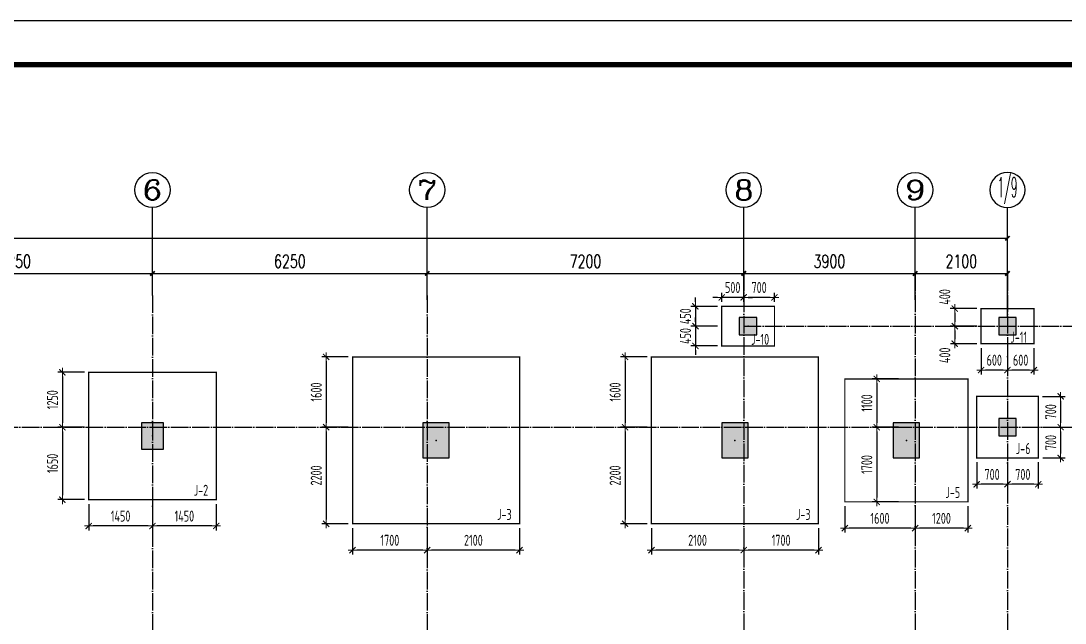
# Model space of a CAD drawing. Extents: x -441005 to 725361, y -182459 to 319313.
# Drawn here: x -154094 to -130338, y -105661 to -91950 of the extents above; entities that cross this region are included whole.
import ezdxf
from ezdxf.enums import TextEntityAlignment as Align

# ---------------------------------------------------------------- set-up
doc = ezdxf.new("R2010")
doc.units = 0
doc.header["$LTSCALE"] = 100
doc.linetypes.add('DOTE', pattern=[2.42, 2, -0.2, 0.02, -0.2])
doc.layers.get('0').update_dxf_attribs({"linetype": 'CONTINUOUS'})
doc.layers.get('Defpoints').update_dxf_attribs({"linetype": 'CONTINUOUS'})
for name, color, linetype in [('AXIS', 3, 'CONTINUOUS'), ('AXIS_TEXT', 7, 'CONTINUOUS'), ('BASE', 7, 'CONTINUOUS'), ('BASE_NUM', 7, 'CONTINUOUS'), ('COLU', 7, 'CONTINUOUS'), ('DOTE', 8, 'DOTE'), ('图框', 7, 'CONTINUOUS')]:
    doc.layers.add(name, color=color, linetype=linetype)
doc.layers.add('BASE-平法定位', color=3, linetype='ByLayer', lineweight=18)
doc.styles.add('_TCH_AXIS', font='COMPLEX', dxfattribs={"bigfont": 'GBCBIG'})
doc.styles.add('_TCH_DIM_T3', font='simplex_.ttf', dxfattribs={"width": 0.705882, "bigfont": 'GBCBIG'})
doc.styles.add('COMPLEX', font='COMPLEX')
doc.styles.add('TCCAD_Dimension', font='Tssdeng.shx', dxfattribs={"width": 0.7, "bigfont": 'hztxt.shx'})
doc.styles.add('TSSD_Label', font='Tssdeng.shx', dxfattribs={"width": 0.7, "bigfont": '1.shx'})
doc.dimstyles.new('_TCH_ARCH&&100', dxfattribs={"dimtxt": 297.5, "dimasz": 100, "dimexe": 250, "dimexo": 300, "dimgap": 126.25, "dimtad": 1, "dimdec": 0, "dimzin": 0, "dimdsep": 46, "dimtxsty": '_TCH_DIM_T3', "dimblk": 'ARCHTICK', "dimcen": 0.09, "dimclrt": 7, "dimazin": 2, "dimtfac": 1, "dimtdec": 0, "dimtix": 1, "dimtmove": 2, "dimatfit": 3, "dimfxl": 0, "dimtolj": 1, "dimtzin": 0, "dimarcsym": 0})
doc.dimstyles.new('TCCAD_100_100', dxfattribs={"dimtxt": 250, "dimasz": 100, "dimexe": 100, "dimexo": 100, "dimgap": 100, "dimtad": 1, "dimdec": 0, "dimzin": 0, "dimdsep": 46, "dimtxsty": 'TCCAD_Dimension', "dimblk": '_TCDBK100_100', "dimcen": 0, "dimclrt": 7, "dimadec": 0, "dimazin": 0, "dimtfac": 1, "dimtdec": 0, "dimtix": 1, "dimtmove": 2, "dimatfit": 3, "dimfxl": 0, "dimtolj": 1, "dimtzin": 0, "dimarcsym": 0})

# ---------------------------------------------------------------- blocks, each defined once
blk = doc.blocks.new('_AXISO')
blk.add_circle((0, 0), 0.5)
at = {"layer": 'AXIS_TEXT', "style": 'COMPLEX', "width": 1.041667}
blk.add_attdef('A', text='', height=0.56, dxfattribs=at).set_placement((-0.25, -0.28), (0.25, -0.28), align=Align.FIT)
blk = doc.blocks.new('_ArchTick')
at = {"color": 0, "linetype": 'ByBlock', "const_width": 0.4}
blk.add_lwpolyline([(-0.5, -0.5), (0.5, 0.5)], dxfattribs=at)
blk = doc.blocks.new('*D1082')
at = {"layer": 'AXIS', "color": 0, "lineweight": -2}
for p, q in [((-157350, -97900), (-157350, -97450)), ((-151100, -97900), (-151100, -97450)), ((-157350, -97700), (-151100, -97700))]:
    blk.add_line(p, q, dxfattribs=at)
at = {"layer": 'Defpoints', "color": 0}
for p in [(-151100, -97700), (-157350, -98200), (-151100, -98200)]:
    blk.add_point(p, dxfattribs=at)
at = {"layer": 'AXIS', "color": 0, "lineweight": -2, "xscale": 100, "yscale": 100, "zscale": 100, "rotation": 180}
blk.add_blockref('_ArchTick', (-157350, -97700), dxfattribs=at)
at = {"layer": 'AXIS', "color": 0, "lineweight": -2, "xscale": 100, "yscale": 100, "zscale": 100}
blk.add_blockref('_ArchTick', (-151100, -97700), dxfattribs=at)
at = {"layer": 'AXIS', "color": 7, "insert": (-154225, -97424), "char_height": 297.5, "attachment_point": 5, "style": '_TCH_DIM_T3'}
blk.add_mtext('\\A1;6250', dxfattribs=at)
blk = doc.blocks.new('*D1083')
at = {"layer": 'AXIS', "color": 0, "lineweight": -2}
for p, q in [((-151100, -97900), (-151100, -97450)), ((-144850, -97900), (-144850, -97450)), ((-151100, -97700), (-144850, -97700))]:
    blk.add_line(p, q, dxfattribs=at)
at = {"layer": 'Defpoints', "color": 0}
for p in [(-144850, -97700), (-151100, -98200), (-144850, -98200)]:
    blk.add_point(p, dxfattribs=at)
at = {"layer": 'AXIS', "color": 0, "lineweight": -2, "xscale": 100, "yscale": 100, "zscale": 100, "rotation": 180}
blk.add_blockref('_ArchTick', (-151100, -97700), dxfattribs=at)
at = {"layer": 'AXIS', "color": 0, "lineweight": -2, "xscale": 100, "yscale": 100, "zscale": 100}
blk.add_blockref('_ArchTick', (-144850, -97700), dxfattribs=at)
at = {"layer": 'AXIS', "color": 7, "insert": (-147975, -97424), "char_height": 297.5, "attachment_point": 5, "style": '_TCH_DIM_T3'}
blk.add_mtext('\\A1;6250', dxfattribs=at)
blk = doc.blocks.new('*D1091')
at = {"layer": 'AXIS', "color": 0, "lineweight": -2}
for p, q in [((-185500, -97900), (-185500, -96650)), ((-131650, -97900), (-131650, -96650)), ((-185500, -96900), (-131650, -96900))]:
    blk.add_line(p, q, dxfattribs=at)
at = {"layer": 'Defpoints', "color": 0}
for p in [(-131650, -96900), (-185500, -98200), (-131650, -98200)]:
    blk.add_point(p, dxfattribs=at)
at = {"layer": 'AXIS', "color": 0, "lineweight": -2, "xscale": 100, "yscale": 100, "zscale": 100, "rotation": 180}
blk.add_blockref('_ArchTick', (-185500, -96900), dxfattribs=at)
at = {"layer": 'AXIS', "color": 0, "lineweight": -2, "xscale": 100, "yscale": 100, "zscale": 100}
blk.add_blockref('_ArchTick', (-131650, -96900), dxfattribs=at)
at = {"layer": 'AXIS', "color": 7, "insert": (-158575, -96624), "char_height": 297.5, "attachment_point": 5, "style": '_TCH_DIM_T3'}
blk.add_mtext('\\A1;53850', dxfattribs=at)
blk = doc.blocks.new('*D1092')
at = {"layer": 'AXIS', "color": 0, "lineweight": -2}
for p, q in [((-144850, -98300), (-144850, -97450)), ((-137650, -98300), (-137650, -97450)), ((-144850, -97700), (-137650, -97700))]:
    blk.add_line(p, q, dxfattribs=at)
at = {"layer": 'Defpoints', "color": 0}
for p in [(-137650, -97700), (-144850, -98600), (-137650, -98600)]:
    blk.add_point(p, dxfattribs=at)
at = {"layer": 'AXIS', "color": 0, "lineweight": -2, "xscale": 100, "yscale": 100, "zscale": 100, "rotation": 180}
blk.add_blockref('_ArchTick', (-144850, -97700), dxfattribs=at)
at = {"layer": 'AXIS', "color": 0, "lineweight": -2, "xscale": 100, "yscale": 100, "zscale": 100}
blk.add_blockref('_ArchTick', (-137650, -97700), dxfattribs=at)
at = {"layer": 'AXIS', "color": 7, "insert": (-141250, -97424), "char_height": 297.5, "attachment_point": 5, "style": '_TCH_DIM_T3'}
blk.add_mtext('\\A1;7200', dxfattribs=at)
blk = doc.blocks.new('*D1093')
at = {"layer": 'AXIS', "color": 0, "lineweight": -2}
for p, q in [((-137650, -98300), (-137650, -97450)), ((-133750, -98300), (-133750, -97450)), ((-137650, -97700), (-133750, -97700))]:
    blk.add_line(p, q, dxfattribs=at)
at = {"layer": 'Defpoints', "color": 0}
for p in [(-133750, -97700), (-137650, -98600), (-133750, -98600)]:
    blk.add_point(p, dxfattribs=at)
at = {"layer": 'AXIS', "color": 0, "lineweight": -2, "xscale": 100, "yscale": 100, "zscale": 100, "rotation": 180}
blk.add_blockref('_ArchTick', (-137650, -97700), dxfattribs=at)
at = {"layer": 'AXIS', "color": 0, "lineweight": -2, "xscale": 100, "yscale": 100, "zscale": 100}
blk.add_blockref('_ArchTick', (-133750, -97700), dxfattribs=at)
at = {"layer": 'AXIS', "color": 7, "insert": (-135700, -97424), "char_height": 297.5, "attachment_point": 5, "style": '_TCH_DIM_T3'}
blk.add_mtext('\\A1;3900', dxfattribs=at)
blk = doc.blocks.new('*D1102')
at = {"layer": 'AXIS', "color": 0, "lineweight": -2}
for p, q in [((-133750, -97900), (-133750, -97450)), ((-131650, -97900), (-131650, -97450)), ((-133750, -97700), (-131650, -97700))]:
    blk.add_line(p, q, dxfattribs=at)
at = {"layer": 'Defpoints', "color": 0}
for p in [(-131650, -97700), (-133750, -98200), (-131650, -98200)]:
    blk.add_point(p, dxfattribs=at)
at = {"layer": 'AXIS', "color": 0, "lineweight": -2, "xscale": 100, "yscale": 100, "zscale": 100, "rotation": 180}
blk.add_blockref('_ArchTick', (-133750, -97700), dxfattribs=at)
at = {"layer": 'AXIS', "color": 0, "lineweight": -2, "xscale": 100, "yscale": 100, "zscale": 100}
blk.add_blockref('_ArchTick', (-131650, -97700), dxfattribs=at)
at = {"layer": 'AXIS', "color": 7, "insert": (-132700, -97424), "char_height": 297.5, "attachment_point": 5, "style": '_TCH_DIM_T3'}
blk.add_mtext('\\A1;2100', dxfattribs=at)
blk = doc.blocks.new('A2+1_2')
at = {"layer": '图框'}
blk.add_lwpolyline([(0, 0), (89100, 0), (89100, 42000), (0, 42000)], close=True, dxfattribs=at)
at = {"layer": '图框', "const_width": 120}
blk.add_lwpolyline([(2500, 1000), (88100, 1000), (88100, 41000), (2500, 41000)], close=True, dxfattribs=at)
blk = doc.blocks.new('_TCDBK100_100')
blk.add_line((-1, 0), (1, 0))
at = {"const_width": 0.25}
blk.add_lwpolyline([(-0.7, -0.7), (0.7, 0.7)], dxfattribs=at)
blk = doc.blocks.new('*D2147')
at = {"layer": 'BASE-平法定位', "color": 0, "linetype": 'Continuous', "lineweight": -2}
for p, q in [((-132350, -98500), (-132950, -98500)), ((-132850, -98600), (-132850, -98800)), ((-132350, -98900), (-132950, -98900))]:
    blk.add_line(p, q, dxfattribs=at)
at = {"layer": 'Defpoints', "color": 0, "linetype": 'Continuous'}
for p in [(-132250, -98500), (-132850, -98900), (-132250, -98900)]:
    blk.add_point(p, dxfattribs=at)
at = {"layer": 'BASE-平法定位', "color": 0, "linetype": 'Continuous', "lineweight": -2, "xscale": 100, "yscale": 100, "zscale": 100}
for p, rotation in [((-132850, -98500), 90), ((-132850, -98900), 270)]:
    blk.add_blockref('_TCDBK100_100', p, dxfattribs=dict(at, rotation=rotation))
at = {"layer": 'BASE-平法定位', "color": 7, "linetype": 'Continuous', "insert": (-133075, -98235), "char_height": 250, "attachment_point": 5, "rotation": 90, "style": 'TCCAD_Dimension'}
blk.add_mtext('\\A1;400', dxfattribs=at)
blk = doc.blocks.new('*D2148')
at = {"layer": 'BASE-平法定位', "color": 0, "linetype": 'Continuous', "lineweight": -2}
for p, q in [((-132349.5, -98900), (-132949.5, -98900)), ((-132849.5, -99000), (-132849.5, -99200)), ((-132349.5, -99300), (-132949.5, -99300))]:
    blk.add_line(p, q, dxfattribs=at)
at = {"layer": 'Defpoints', "color": 0, "linetype": 'Continuous'}
for p in [(-132249.5, -98900), (-132849.5, -99300), (-132249.5, -99300)]:
    blk.add_point(p, dxfattribs=at)
at = {"layer": 'BASE-平法定位', "color": 0, "linetype": 'Continuous', "lineweight": -2, "xscale": 100, "yscale": 100, "zscale": 100}
for p, rotation in [((-132849.5, -98900), 90), ((-132849.5, -99300), 270)]:
    blk.add_blockref('_TCDBK100_100', p, dxfattribs=dict(at, rotation=rotation))
at = {"layer": 'BASE-平法定位', "color": 7, "linetype": 'Continuous', "insert": (-133074.5, -99565), "char_height": 250, "attachment_point": 5, "rotation": 90, "style": 'TCCAD_Dimension'}
blk.add_mtext('\\A1;400', dxfattribs=at)
blk = doc.blocks.new('*D2149')
at = {"layer": 'BASE-平法定位', "color": 0, "linetype": 'Continuous', "lineweight": -2}
for p, q in [((-131650, -99400), (-131650, -100000)), ((-131050, -99400), (-131050, -100000)), ((-131150, -99900), (-131550, -99900))]:
    blk.add_line(p, q, dxfattribs=at)
at = {"layer": 'Defpoints', "color": 0, "linetype": 'Continuous'}
for p in [(-131650, -99300), (-131050, -99300), (-131650, -99900)]:
    blk.add_point(p, dxfattribs=at)
at = {"layer": 'BASE-平法定位', "color": 0, "linetype": 'Continuous', "lineweight": -2, "xscale": 100, "yscale": 100, "zscale": 100}
for p, rotation in [((-131650, -99900), 180.0000000235009), ((-131050, -99900), 2.350088124103422e-08)]:
    blk.add_blockref('_TCDBK100_100', p, dxfattribs=dict(at, rotation=rotation))
at = {"layer": 'BASE-平法定位', "color": 7, "linetype": 'Continuous', "insert": (-131350, -99675), "char_height": 250, "attachment_point": 5, "rotation": 0, "style": 'TCCAD_Dimension'}
blk.add_mtext('\\A1;600', dxfattribs=at)
blk = doc.blocks.new('*D2150')
at = {"layer": 'BASE-平法定位', "color": 0, "linetype": 'Continuous', "lineweight": -2}
for p, q in [((-132249, -99400), (-132249, -100000)), ((-131650, -99400), (-131650, -100000)), ((-131750, -99900), (-132149, -99900))]:
    blk.add_line(p, q, dxfattribs=at)
at = {"layer": 'Defpoints', "color": 0, "linetype": 'Continuous'}
for p in [(-132249, -99300), (-131650, -99300), (-132249, -99900)]:
    blk.add_point(p, dxfattribs=at)
at = {"layer": 'BASE-平法定位', "color": 0, "linetype": 'Continuous', "lineweight": -2, "xscale": 100, "yscale": 100, "zscale": 100}
for p, rotation in [((-132249, -99900), 180.0000000235012), ((-131650, -99900), 2.350112104920754e-08)]:
    blk.add_blockref('_TCDBK100_100', p, dxfattribs=dict(at, rotation=rotation))
at = {"layer": 'BASE-平法定位', "color": 7, "linetype": 'Continuous', "insert": (-131950, -99675), "char_height": 250, "attachment_point": 5, "rotation": 0, "style": 'TCCAD_Dimension'}
blk.add_mtext('\\A1;600', dxfattribs=at)
blk = doc.blocks.new('*D2151')
at = {"layer": 'BASE-平法定位', "color": 0, "linetype": 'Continuous', "lineweight": -2}
for p, q in [((-130850, -100500), (-130340, -100500)), ((-130440, -100600), (-130440, -101100)), ((-130850, -101200), (-130340, -101200))]:
    blk.add_line(p, q, dxfattribs=at)
at = {"layer": 'Defpoints', "color": 0, "linetype": 'Continuous'}
for p in [(-130950, -100500), (-130950, -101200), (-130440, -101200)]:
    blk.add_point(p, dxfattribs=at)
at = {"layer": 'BASE-平法定位', "color": 0, "linetype": 'Continuous', "lineweight": -2, "xscale": 100, "yscale": 100, "zscale": 100}
for p, rotation in [((-130440, -100500), 90), ((-130440, -101200), 270)]:
    blk.add_blockref('_TCDBK100_100', p, dxfattribs=dict(at, rotation=rotation))
at = {"layer": 'BASE-平法定位', "color": 7, "linetype": 'Continuous', "insert": (-130665, -100850), "char_height": 250, "attachment_point": 5, "rotation": 90, "style": 'TCCAD_Dimension'}
blk.add_mtext('\\A1;700', dxfattribs=at)
blk = doc.blocks.new('*D2152')
at = {"layer": 'BASE-平法定位', "color": 0, "linetype": 'Continuous', "lineweight": -2}
for p, q in [((-130849, -101200), (-130340, -101200)), ((-130440, -101300), (-130440, -101800)), ((-130849, -101900), (-130340, -101900))]:
    blk.add_line(p, q, dxfattribs=at)
at = {"layer": 'Defpoints', "color": 0, "linetype": 'Continuous'}
for p in [(-130949, -101200), (-130949, -101900), (-130440, -101900)]:
    blk.add_point(p, dxfattribs=at)
at = {"layer": 'BASE-平法定位', "color": 0, "linetype": 'Continuous', "lineweight": -2, "xscale": 100, "yscale": 100, "zscale": 100}
for p, rotation in [((-130440, -101200), 90), ((-130440, -101900), 270)]:
    blk.add_blockref('_TCDBK100_100', p, dxfattribs=dict(at, rotation=rotation))
at = {"layer": 'BASE-平法定位', "color": 7, "linetype": 'Continuous', "insert": (-130665, -101550), "char_height": 250, "attachment_point": 5, "rotation": 90, "style": 'TCCAD_Dimension'}
blk.add_mtext('\\A1;700', dxfattribs=at)
blk = doc.blocks.new('*D2153')
at = {"layer": 'BASE-平法定位', "color": 0, "linetype": 'Continuous', "lineweight": -2}
for p, q in [((-131650, -102000), (-131650, -102600)), ((-130950, -102000), (-130950, -102600)), ((-131050, -102500), (-131550, -102500))]:
    blk.add_line(p, q, dxfattribs=at)
at = {"layer": 'Defpoints', "color": 0, "linetype": 'Continuous'}
for p in [(-131650, -101900), (-130950, -101900), (-131650, -102500)]:
    blk.add_point(p, dxfattribs=at)
at = {"layer": 'BASE-平法定位', "color": 0, "linetype": 'Continuous', "lineweight": -2, "xscale": 100, "yscale": 100, "zscale": 100}
for p, rotation in [((-131650, -102500), 180.0000000235013), ((-130950, -102500), 2.350128092132309e-08)]:
    blk.add_blockref('_TCDBK100_100', p, dxfattribs=dict(at, rotation=rotation))
at = {"layer": 'BASE-平法定位', "color": 7, "linetype": 'Continuous', "insert": (-131300, -102275), "char_height": 250, "attachment_point": 5, "rotation": 0, "style": 'TCCAD_Dimension'}
blk.add_mtext('\\A1;700', dxfattribs=at)
blk = doc.blocks.new('*D2154')
at = {"layer": 'BASE-平法定位', "color": 0, "linetype": 'Continuous', "lineweight": -2}
for p, q in [((-132349, -102000), (-132349, -102600)), ((-131650, -102000), (-131650, -102600)), ((-131750, -102500), (-132249, -102500))]:
    blk.add_line(p, q, dxfattribs=at)
at = {"layer": 'Defpoints', "color": 0, "linetype": 'Continuous'}
for p in [(-132349, -101900), (-131650, -101900), (-132349, -102500)]:
    blk.add_point(p, dxfattribs=at)
at = {"layer": 'BASE-平法定位', "color": 0, "linetype": 'Continuous', "lineweight": -2, "xscale": 100, "yscale": 100, "zscale": 100}
for p, rotation in [((-132349, -102500), 180.0000000235015), ((-131650, -102500), 2.350152072949641e-08)]:
    blk.add_blockref('_TCDBK100_100', p, dxfattribs=dict(at, rotation=rotation))
at = {"layer": 'BASE-平法定位', "color": 7, "linetype": 'Continuous', "insert": (-132000, -102275), "char_height": 250, "attachment_point": 5, "rotation": 0, "style": 'TCCAD_Dimension'}
blk.add_mtext('\\A1;700', dxfattribs=at)
blk = doc.blocks.new('*D2163')
at = {"layer": 'BASE-平法定位', "color": 0, "linetype": 'Continuous', "lineweight": -2}
for p, q in [((-134125, -100100), (-134725, -100100)), ((-134625, -100200), (-134625, -101100)), ((-134125, -101200), (-134725, -101200))]:
    blk.add_line(p, q, dxfattribs=at)
at = {"layer": 'Defpoints', "color": 0, "linetype": 'Continuous'}
for p in [(-134025, -100100), (-134625, -101200), (-134025, -101200)]:
    blk.add_point(p, dxfattribs=at)
at = {"layer": 'BASE-平法定位', "color": 0, "linetype": 'Continuous', "lineweight": -2, "xscale": 100, "yscale": 100, "zscale": 100}
for p, rotation in [((-134625, -100100), 90), ((-134625, -101200), 270)]:
    blk.add_blockref('_TCDBK100_100', p, dxfattribs=dict(at, rotation=rotation))
at = {"layer": 'BASE-平法定位', "color": 7, "linetype": 'Continuous', "insert": (-134850, -100650), "char_height": 250, "attachment_point": 5, "rotation": 90, "style": 'TCCAD_Dimension'}
blk.add_mtext('\\A1;1100', dxfattribs=at)
blk = doc.blocks.new('*D2164')
at = {"layer": 'BASE-平法定位', "color": 0, "linetype": 'Continuous', "lineweight": -2}
for p, q in [((-134125, -101200), (-134725, -101200)), ((-134625, -101300), (-134625, -102800)), ((-134125, -102900), (-134725, -102900))]:
    blk.add_line(p, q, dxfattribs=at)
at = {"layer": 'Defpoints', "color": 0, "linetype": 'Continuous'}
for p in [(-134025, -101200), (-134625, -102900), (-134025, -102900)]:
    blk.add_point(p, dxfattribs=at)
at = {"layer": 'BASE-平法定位', "color": 0, "linetype": 'Continuous', "lineweight": -2, "xscale": 100, "yscale": 100, "zscale": 100}
for p, rotation in [((-134625, -101200), 90), ((-134625, -102900), 270)]:
    blk.add_blockref('_TCDBK100_100', p, dxfattribs=dict(at, rotation=rotation))
at = {"layer": 'BASE-平法定位', "color": 7, "linetype": 'Continuous', "insert": (-134850, -102050), "char_height": 250, "attachment_point": 5, "rotation": 90, "style": 'TCCAD_Dimension'}
blk.add_mtext('\\A1;1700', dxfattribs=at)
blk = doc.blocks.new('*D2165')
at = {"layer": 'BASE-平法定位', "color": 0, "linetype": 'Continuous', "lineweight": -2}
for p, q in [((-133750, -103000), (-133750, -103600)), ((-132550, -103000), (-132550, -103600)), ((-132650, -103500), (-133650, -103500))]:
    blk.add_line(p, q, dxfattribs=at)
at = {"layer": 'Defpoints', "color": 0, "linetype": 'Continuous'}
for p in [(-133750, -102900), (-132550, -102900), (-133750, -103500)]:
    blk.add_point(p, dxfattribs=at)
at = {"layer": 'BASE-平法定位', "color": 0, "linetype": 'Continuous', "lineweight": -2, "xscale": 100, "yscale": 100, "zscale": 100}
for p, rotation in [((-133750, -103500), 180.0000000235023), ((-132550, -103500), 2.350232009007413e-08)]:
    blk.add_blockref('_TCDBK100_100', p, dxfattribs=dict(at, rotation=rotation))
at = {"layer": 'BASE-平法定位', "color": 7, "linetype": 'Continuous', "insert": (-133150, -103275), "char_height": 250, "attachment_point": 5, "rotation": 0, "style": 'TCCAD_Dimension'}
blk.add_mtext('\\A1;1200', dxfattribs=at)
blk = doc.blocks.new('*D2166')
at = {"layer": 'BASE-平法定位', "color": 0, "linetype": 'Continuous', "lineweight": -2}
for p, q in [((-135349, -103000), (-135349, -103600)), ((-133750, -103000), (-133750, -103600)), ((-133850, -103500), (-135249, -103500))]:
    blk.add_line(p, q, dxfattribs=at)
at = {"layer": 'Defpoints', "color": 0, "linetype": 'Continuous'}
for p in [(-135349, -102900), (-133750, -102900), (-135349, -103500)]:
    blk.add_point(p, dxfattribs=at)
at = {"layer": 'BASE-平法定位', "color": 0, "linetype": 'Continuous', "lineweight": -2, "xscale": 100, "yscale": 100, "zscale": 100}
for p, rotation in [((-135349, -103500), 180.0000000235023), ((-133750, -103500), 2.350224015401636e-08)]:
    blk.add_blockref('_TCDBK100_100', p, dxfattribs=dict(at, rotation=rotation))
at = {"layer": 'BASE-平法定位', "color": 7, "linetype": 'Continuous', "insert": (-134550, -103275), "char_height": 250, "attachment_point": 5, "rotation": 0, "style": 'TCCAD_Dimension'}
blk.add_mtext('\\A1;1600', dxfattribs=at)
blk = doc.blocks.new('*D2175')
at = {"layer": 'BASE-平法定位', "color": 0, "linetype": 'Continuous', "lineweight": -2}
for p, q in [((-138750, -98350), (-138750, -98250)), ((-138250, -98450), (-138850, -98450)), ((-138750, -98450), (-138750, -98900)), ((-138250, -98900), (-138850, -98900)), ((-138750, -99000), (-138750, -99100))]:
    blk.add_line(p, q, dxfattribs=at)
at = {"layer": 'Defpoints', "color": 0, "linetype": 'Continuous'}
for p in [(-138150, -98450), (-138750, -98900), (-138150, -98900)]:
    blk.add_point(p, dxfattribs=at)
at = {"layer": 'BASE-平法定位', "color": 0, "linetype": 'Continuous', "lineweight": -2, "xscale": 100, "yscale": 100, "zscale": 100}
for p, rotation in [((-138750, -98450), 270), ((-138750, -98900), 90)]:
    blk.add_blockref('_TCDBK100_100', p, dxfattribs=dict(at, rotation=rotation))
at = {"layer": 'BASE-平法定位', "color": 7, "linetype": 'Continuous', "insert": (-138975, -98675), "char_height": 250, "attachment_point": 5, "rotation": 90, "style": 'TCCAD_Dimension'}
blk.add_mtext('\\A1;450', dxfattribs=at)
blk = doc.blocks.new('*D2176')
at = {"layer": 'BASE-平法定位', "color": 0, "linetype": 'Continuous', "lineweight": -2}
for p, q in [((-138749.5, -98800), (-138749.5, -98700)), ((-138249.5, -98900), (-138849.5, -98900)), ((-138749.5, -98900), (-138749.5, -99350)), ((-138249.5, -99350), (-138849.5, -99350)), ((-138749.5, -99450), (-138749.5, -99550))]:
    blk.add_line(p, q, dxfattribs=at)
at = {"layer": 'Defpoints', "color": 0, "linetype": 'Continuous'}
for p in [(-138149.5, -98900), (-138749.5, -99350), (-138149.5, -99350)]:
    blk.add_point(p, dxfattribs=at)
at = {"layer": 'BASE-平法定位', "color": 0, "linetype": 'Continuous', "lineweight": -2, "xscale": 100, "yscale": 100, "zscale": 100}
for p, rotation in [((-138749.5, -98900), 270), ((-138749.5, -99350), 90)]:
    blk.add_blockref('_TCDBK100_100', p, dxfattribs=dict(at, rotation=rotation))
at = {"layer": 'BASE-平法定位', "color": 7, "linetype": 'Continuous', "insert": (-138974.5, -99125), "char_height": 250, "attachment_point": 5, "rotation": 90, "style": 'TCCAD_Dimension'}
blk.add_mtext('\\A1;450', dxfattribs=at)
blk = doc.blocks.new('*D2177')
at = {"layer": 'BASE-平法定位', "color": 0, "linetype": 'Continuous', "lineweight": -2}
for p, q in [((-137650, -98350), (-137650, -98145)), ((-137050, -98245), (-137550, -98245)), ((-136950, -98350), (-136950, -98145))]:
    blk.add_line(p, q, dxfattribs=at)
at = {"layer": 'Defpoints', "color": 0, "linetype": 'Continuous'}
for p in [(-137650, -98245), (-137650, -98450), (-136950, -98450)]:
    blk.add_point(p, dxfattribs=at)
at = {"layer": 'BASE-平法定位', "color": 0, "linetype": 'Continuous', "lineweight": -2, "xscale": 100, "yscale": 100, "zscale": 100}
for p, rotation in [((-137650, -98245), 180.0000000235017), ((-136950, -98245), 2.350168060161195e-08)]:
    blk.add_blockref('_TCDBK100_100', p, dxfattribs=dict(at, rotation=rotation))
at = {"layer": 'BASE-平法定位', "color": 7, "linetype": 'Continuous', "insert": (-137300, -98020), "char_height": 250, "attachment_point": 5, "rotation": 0, "style": 'TCCAD_Dimension'}
blk.add_mtext('\\A1;700', dxfattribs=at)
blk = doc.blocks.new('*D2178')
at = {"layer": 'BASE-平法定位', "color": 0, "linetype": 'Continuous', "lineweight": -2}
for p, q in [((-138249, -98245), (-138349, -98245)), ((-138149, -98350), (-138149, -98145)), ((-137650, -98245), (-138149, -98245)), ((-137650, -98350), (-137650, -98145)), ((-137550, -98245), (-137450, -98245))]:
    blk.add_line(p, q, dxfattribs=at)
at = {"layer": 'Defpoints', "color": 0, "linetype": 'Continuous'}
for p in [(-138149, -98245), (-138149, -98450), (-137650, -98450)]:
    blk.add_point(p, dxfattribs=at)
at = {"layer": 'BASE-平法定位', "color": 0, "linetype": 'Continuous', "lineweight": -2, "xscale": 100, "yscale": 100, "zscale": 100}
for p, rotation in [((-138149, -98245), 2.350170376339531e-08), ((-137650, -98245), 180.0000000235017)]:
    blk.add_blockref('_TCDBK100_100', p, dxfattribs=dict(at, rotation=rotation))
at = {"layer": 'BASE-平法定位', "color": 7, "linetype": 'Continuous', "insert": (-137900, -98020), "char_height": 250, "attachment_point": 5, "rotation": 0, "style": 'TCCAD_Dimension'}
blk.add_mtext('\\A1;500', dxfattribs=at)
blk = doc.blocks.new('*D2179')
at = {"layer": 'BASE-平法定位', "color": 0, "linetype": 'Continuous', "lineweight": -2}
for p, q in [((-139850, -99600), (-140450, -99600)), ((-140350, -99700), (-140350, -101100)), ((-139850, -101200), (-140450, -101200))]:
    blk.add_line(p, q, dxfattribs=at)
at = {"layer": 'Defpoints', "color": 0, "linetype": 'Continuous'}
for p in [(-139750, -99600), (-140350, -101200), (-139750, -101200)]:
    blk.add_point(p, dxfattribs=at)
at = {"layer": 'BASE-平法定位', "color": 0, "linetype": 'Continuous', "lineweight": -2, "xscale": 100, "yscale": 100, "zscale": 100}
for p, rotation in [((-140350, -99600), 90), ((-140350, -101200), 270)]:
    blk.add_blockref('_TCDBK100_100', p, dxfattribs=dict(at, rotation=rotation))
at = {"layer": 'BASE-平法定位', "color": 7, "linetype": 'Continuous', "insert": (-140575, -100400), "char_height": 250, "attachment_point": 5, "rotation": 90, "style": 'TCCAD_Dimension'}
blk.add_mtext('\\A1;1600', dxfattribs=at)
blk = doc.blocks.new('*D2180')
at = {"layer": 'BASE-平法定位', "color": 0, "linetype": 'Continuous', "lineweight": -2}
for p, q in [((-139850, -101200), (-140450, -101200)), ((-140350, -101300), (-140350, -103300)), ((-139850, -103400), (-140450, -103400))]:
    blk.add_line(p, q, dxfattribs=at)
at = {"layer": 'Defpoints', "color": 0, "linetype": 'Continuous'}
for p in [(-139750, -101200), (-140350, -103400), (-139750, -103400)]:
    blk.add_point(p, dxfattribs=at)
at = {"layer": 'BASE-平法定位', "color": 0, "linetype": 'Continuous', "lineweight": -2, "xscale": 100, "yscale": 100, "zscale": 100}
for p, rotation in [((-140350, -101200), 90), ((-140350, -103400), 270)]:
    blk.add_blockref('_TCDBK100_100', p, dxfattribs=dict(at, rotation=rotation))
at = {"layer": 'BASE-平法定位', "color": 7, "linetype": 'Continuous', "insert": (-140575, -102300), "char_height": 250, "attachment_point": 5, "rotation": 90, "style": 'TCCAD_Dimension'}
blk.add_mtext('\\A1;2200', dxfattribs=at)
blk = doc.blocks.new('*D2181')
at = {"layer": 'BASE-平法定位', "color": 0, "linetype": 'Continuous', "lineweight": -2}
for p, q in [((-137650, -103500), (-137650, -104100)), ((-135950, -103500), (-135950, -104100)), ((-136050, -104000), (-137550, -104000))]:
    blk.add_line(p, q, dxfattribs=at)
at = {"layer": 'Defpoints', "color": 0, "linetype": 'Continuous'}
for p in [(-137650, -103400), (-135950, -103400), (-137650, -104000)]:
    blk.add_point(p, dxfattribs=at)
at = {"layer": 'BASE-平法定位', "color": 0, "linetype": 'Continuous', "lineweight": -2, "xscale": 100, "yscale": 100, "zscale": 100}
for p, rotation in [((-137650, -104000), 180.0000000235023), ((-135950, -104000), 2.350224015401636e-08)]:
    blk.add_blockref('_TCDBK100_100', p, dxfattribs=dict(at, rotation=rotation))
at = {"layer": 'BASE-平法定位', "color": 7, "linetype": 'Continuous', "insert": (-136800, -103775), "char_height": 250, "attachment_point": 5, "rotation": 0, "style": 'TCCAD_Dimension'}
blk.add_mtext('\\A1;1700', dxfattribs=at)
blk = doc.blocks.new('*D2182')
at = {"layer": 'BASE-平法定位', "color": 0, "linetype": 'Continuous', "lineweight": -2}
for p, q in [((-139749, -103500), (-139749, -104100)), ((-137650, -103500), (-137650, -104100)), ((-137750, -104000), (-139649, -104000))]:
    blk.add_line(p, q, dxfattribs=at)
at = {"layer": 'Defpoints', "color": 0, "linetype": 'Continuous'}
for p in [(-139749, -103400), (-137650, -103400), (-139749, -104000)]:
    blk.add_point(p, dxfattribs=at)
at = {"layer": 'BASE-平法定位', "color": 0, "linetype": 'Continuous', "lineweight": -2, "xscale": 100, "yscale": 100, "zscale": 100}
for p, rotation in [((-139749, -104000), 180.0000000235022), ((-137650, -104000), 2.350224015401636e-08)]:
    blk.add_blockref('_TCDBK100_100', p, dxfattribs=dict(at, rotation=rotation))
at = {"layer": 'BASE-平法定位', "color": 7, "linetype": 'Continuous', "insert": (-138700, -103775), "char_height": 250, "attachment_point": 5, "rotation": 0, "style": 'TCCAD_Dimension'}
blk.add_mtext('\\A1;2100', dxfattribs=at)
blk = doc.blocks.new('*D2191')
at = {"layer": 'BASE-平法定位', "color": 0, "linetype": 'Continuous', "lineweight": -2}
for p, q in [((-146650, -99600), (-147250, -99600)), ((-147150, -99700), (-147150, -101100)), ((-146650, -101200), (-147250, -101200))]:
    blk.add_line(p, q, dxfattribs=at)
at = {"layer": 'Defpoints', "color": 0, "linetype": 'Continuous'}
for p in [(-146550, -99600), (-147150, -101200), (-146550, -101200)]:
    blk.add_point(p, dxfattribs=at)
at = {"layer": 'BASE-平法定位', "color": 0, "linetype": 'Continuous', "lineweight": -2, "xscale": 100, "yscale": 100, "zscale": 100}
for p, rotation in [((-147150, -99600), 90), ((-147150, -101200), 270)]:
    blk.add_blockref('_TCDBK100_100', p, dxfattribs=dict(at, rotation=rotation))
at = {"layer": 'BASE-平法定位', "color": 7, "linetype": 'Continuous', "insert": (-147375, -100400), "char_height": 250, "attachment_point": 5, "rotation": 90, "style": 'TCCAD_Dimension'}
blk.add_mtext('\\A1;1600', dxfattribs=at)
blk = doc.blocks.new('*D2192')
at = {"layer": 'BASE-平法定位', "color": 0, "linetype": 'Continuous', "lineweight": -2}
for p, q in [((-146650, -101200), (-147250, -101200)), ((-147150, -101300), (-147150, -103300)), ((-146650, -103400), (-147250, -103400))]:
    blk.add_line(p, q, dxfattribs=at)
at = {"layer": 'Defpoints', "color": 0, "linetype": 'Continuous'}
for p in [(-146550, -101200), (-147150, -103400), (-146550, -103400)]:
    blk.add_point(p, dxfattribs=at)
at = {"layer": 'BASE-平法定位', "color": 0, "linetype": 'Continuous', "lineweight": -2, "xscale": 100, "yscale": 100, "zscale": 100}
for p, rotation in [((-147150, -101200), 90), ((-147150, -103400), 270)]:
    blk.add_blockref('_TCDBK100_100', p, dxfattribs=dict(at, rotation=rotation))
at = {"layer": 'BASE-平法定位', "color": 7, "linetype": 'Continuous', "insert": (-147375, -102300), "char_height": 250, "attachment_point": 5, "rotation": 90, "style": 'TCCAD_Dimension'}
blk.add_mtext('\\A1;2200', dxfattribs=at)
blk = doc.blocks.new('*D2193')
at = {"layer": 'BASE-平法定位', "color": 0, "linetype": 'Continuous', "lineweight": -2}
for p, q in [((-144850, -103500), (-144850, -104100)), ((-142750, -103500), (-142750, -104100)), ((-142850, -104000), (-144750, -104000))]:
    blk.add_line(p, q, dxfattribs=at)
at = {"layer": 'Defpoints', "color": 0, "linetype": 'Continuous'}
for p in [(-144850, -103400), (-142750, -103400), (-144850, -104000)]:
    blk.add_point(p, dxfattribs=at)
at = {"layer": 'BASE-平法定位', "color": 0, "linetype": 'Continuous', "lineweight": -2, "xscale": 100, "yscale": 100, "zscale": 100}
for p, rotation in [((-144850, -104000), 180.0000000235017), ((-142750, -104000), 2.350176053766972e-08)]:
    blk.add_blockref('_TCDBK100_100', p, dxfattribs=dict(at, rotation=rotation))
at = {"layer": 'BASE-平法定位', "color": 7, "linetype": 'Continuous', "insert": (-143800, -103775), "char_height": 250, "attachment_point": 5, "rotation": 0, "style": 'TCCAD_Dimension'}
blk.add_mtext('\\A1;2100', dxfattribs=at)
blk = doc.blocks.new('*D2194')
at = {"layer": 'BASE-平法定位', "color": 0, "linetype": 'Continuous', "lineweight": -2}
for p, q in [((-146549, -103500), (-146549, -104100)), ((-144850, -103500), (-144850, -104100)), ((-144950, -104000), (-146449, -104000))]:
    blk.add_line(p, q, dxfattribs=at)
at = {"layer": 'Defpoints', "color": 0, "linetype": 'Continuous'}
for p in [(-146549, -103400), (-144850, -103400), (-146549, -104000)]:
    blk.add_point(p, dxfattribs=at)
at = {"layer": 'BASE-平法定位', "color": 0, "linetype": 'Continuous', "lineweight": -2, "xscale": 100, "yscale": 100, "zscale": 100}
for p, rotation in [((-146549, -104000), 180.0000000235019), ((-144850, -104000), 2.350192040978527e-08)]:
    blk.add_blockref('_TCDBK100_100', p, dxfattribs=dict(at, rotation=rotation))
at = {"layer": 'BASE-平法定位', "color": 7, "linetype": 'Continuous', "insert": (-145700, -103775), "char_height": 250, "attachment_point": 5, "rotation": 0, "style": 'TCCAD_Dimension'}
blk.add_mtext('\\A1;1700', dxfattribs=at)
blk = doc.blocks.new('*D2203')
at = {"layer": 'BASE-平法定位', "color": 0, "linetype": 'Continuous', "lineweight": -2}
for p, q in [((-152650, -99950), (-153250, -99950)), ((-153150, -100050), (-153150, -101100)), ((-152650, -101200), (-153250, -101200))]:
    blk.add_line(p, q, dxfattribs=at)
at = {"layer": 'Defpoints', "color": 0, "linetype": 'Continuous'}
for p in [(-152550, -99950), (-153150, -101200), (-152550, -101200)]:
    blk.add_point(p, dxfattribs=at)
at = {"layer": 'BASE-平法定位', "color": 0, "linetype": 'Continuous', "lineweight": -2, "xscale": 100, "yscale": 100, "zscale": 100}
for p, rotation in [((-153150, -99950), 90), ((-153150, -101200), 270)]:
    blk.add_blockref('_TCDBK100_100', p, dxfattribs=dict(at, rotation=rotation))
at = {"layer": 'BASE-平法定位', "color": 7, "linetype": 'Continuous', "insert": (-153375, -100575), "char_height": 250, "attachment_point": 5, "rotation": 90, "style": 'TCCAD_Dimension'}
blk.add_mtext('\\A1;1250', dxfattribs=at)
blk = doc.blocks.new('*D2204')
at = {"layer": 'BASE-平法定位', "color": 0, "linetype": 'Continuous', "lineweight": -2}
for p, q in [((-152650, -101200), (-153250, -101200)), ((-153150, -101300), (-153150, -102750)), ((-152650, -102850), (-153250, -102850))]:
    blk.add_line(p, q, dxfattribs=at)
at = {"layer": 'Defpoints', "color": 0, "linetype": 'Continuous'}
for p in [(-152550, -101200), (-153150, -102850), (-152550, -102850)]:
    blk.add_point(p, dxfattribs=at)
at = {"layer": 'BASE-平法定位', "color": 0, "linetype": 'Continuous', "lineweight": -2, "xscale": 100, "yscale": 100, "zscale": 100}
for p, rotation in [((-153150, -101200), 90), ((-153150, -102850), 270)]:
    blk.add_blockref('_TCDBK100_100', p, dxfattribs=dict(at, rotation=rotation))
at = {"layer": 'BASE-平法定位', "color": 7, "linetype": 'Continuous', "insert": (-153375, -102025), "char_height": 250, "attachment_point": 5, "rotation": 90, "style": 'TCCAD_Dimension'}
blk.add_mtext('\\A1;1650', dxfattribs=at)
blk = doc.blocks.new('*D2205')
at = {"layer": 'BASE-平法定位', "color": 0, "linetype": 'Continuous', "lineweight": -2}
for p, q in [((-151100, -102950), (-151100, -103550)), ((-149650, -102950), (-149650, -103550)), ((-149750, -103450), (-151000, -103450))]:
    blk.add_line(p, q, dxfattribs=at)
at = {"layer": 'Defpoints', "color": 0, "linetype": 'Continuous'}
for p in [(-151100, -102850), (-149650, -102850), (-151100, -103450)]:
    blk.add_point(p, dxfattribs=at)
at = {"layer": 'BASE-平法定位', "color": 0, "linetype": 'Continuous', "lineweight": -2, "xscale": 100, "yscale": 100, "zscale": 100}
for p, rotation in [((-151100, -103450), 180.0000000235012), ((-149650, -103450), 2.350112104920754e-08)]:
    blk.add_blockref('_TCDBK100_100', p, dxfattribs=dict(at, rotation=rotation))
at = {"layer": 'BASE-平法定位', "color": 7, "linetype": 'Continuous', "insert": (-150375, -103225), "char_height": 250, "attachment_point": 5, "rotation": 0, "style": 'TCCAD_Dimension'}
blk.add_mtext('\\A1;1450', dxfattribs=at)
blk = doc.blocks.new('*D2206')
at = {"layer": 'BASE-平法定位', "color": 0, "linetype": 'Continuous', "lineweight": -2}
for p, q in [((-152549, -102950), (-152549, -103550)), ((-151100, -102950), (-151100, -103550)), ((-151200, -103450), (-152449, -103450))]:
    blk.add_line(p, q, dxfattribs=at)
at = {"layer": 'Defpoints', "color": 0, "linetype": 'Continuous'}
for p in [(-152549, -102850), (-151100, -102850), (-152549, -103450)]:
    blk.add_point(p, dxfattribs=at)
at = {"layer": 'BASE-平法定位', "color": 0, "linetype": 'Continuous', "lineweight": -2, "xscale": 100, "yscale": 100, "zscale": 100}
for p, rotation in [((-152549, -103450), 180.0000000235012), ((-151100, -103450), 2.350128092132309e-08)]:
    blk.add_blockref('_TCDBK100_100', p, dxfattribs=dict(at, rotation=rotation))
at = {"layer": 'BASE-平法定位', "color": 7, "linetype": 'Continuous', "insert": (-151825, -103225), "char_height": 250, "attachment_point": 5, "rotation": 0, "style": 'TCCAD_Dimension'}
blk.add_mtext('\\A1;1450', dxfattribs=at)

msp = doc.modelspace()

# ---------------------------------------------------------------- hatches: boundary and pattern name
at = {"layer": 'COLU'}
for points in [[(-137750, -99100), (-137350, -99100), (-137350, -98700), (-137750, -98700)], [(-131850, -99100), (-131450, -99100), (-131450, -98700), (-131850, -98700)], [(-150850, -101700), (-150850, -101100), (-151350, -101100), (-151350, -101700)], [(-144350, -101900), (-144350, -101100), (-144950, -101100), (-144950, -101900)], [(-137550, -101900), (-137550, -101100), (-138150, -101100), (-138150, -101900)], [(-133650, -101900), (-133650, -101100), (-134250, -101100), (-134250, -101900)], [(-131850, -101400), (-131450, -101400), (-131450, -101000), (-131850, -101000)]]:
    msp.add_hatch(color=252, dxfattribs=at).paths.add_polyline_path(points)

# ---------------------------------------------------------------- linework, layer by layer
at = {"layer": 'AXIS'}
for p, q in [((-151100, -98200), (-151100, -96200)), ((-144850, -98200), (-144850, -96200)), ((-137650, -98200), (-137650, -96200)), ((-133750, -98200), (-133750, -96200)), ((-131650, -98700), (-131650, -96200))]:
    msp.add_line(p, q, dxfattribs=at)
at = {"layer": 'BASE', "color": 3, "const_width": 30}
for points in [[(-138149.5, -99350), (-136949.5, -99350), (-136949.5, -98450), (-138149.5, -98450), (-138149.5, -99350)], [(-132249.5, -99300), (-131049.5, -99300), (-131049.5, -98500), (-132249.5, -98500), (-132249.5, -99300)], [(-146549.5, -103400), (-142749.5, -103400), (-142749.5, -99600), (-146549.5, -99600), (-146549.5, -103400)], [(-139749.5, -103400), (-135949.5, -103400), (-135949.5, -99600), (-139749.5, -99600), (-139749.5, -103400)], [(-152549.5, -102850), (-149649.5, -102850), (-149649.5, -99950), (-152549.5, -99950), (-152549.5, -102850)], [(-135349.5, -102900), (-132549.5, -102900), (-132549.5, -100100), (-135349.5, -100100), (-135349.5, -102900)], [(-132349.5, -101900), (-130949.5, -101900), (-130949.5, -100500), (-132349.5, -100500), (-132349.5, -101900)]]:
    msp.add_lwpolyline(points, dxfattribs=at)
at = {"layer": 'COLU'}
for points in [[(-137750, -99100), (-137350, -99100), (-137350, -98700), (-137750, -98700)], [(-131850, -99100), (-131450, -99100), (-131450, -98700), (-131850, -98700)], [(-150850, -101700), (-150850, -101100), (-151350, -101100), (-151350, -101700)], [(-144350, -101900), (-144350, -101100), (-144950, -101100), (-144950, -101900)], [(-137550, -101900), (-137550, -101100), (-138150, -101100), (-138150, -101900)], [(-133650, -101900), (-133650, -101100), (-134250, -101100), (-134250, -101900)], [(-131850, -101400), (-131450, -101400), (-131450, -101000), (-131850, -101000)]]:
    msp.add_lwpolyline(points, close=True, dxfattribs=at)
for p in [(-137550, -98900), (-131650, -98900), (-151100, -101400), (-131650, -101200), (-144650, -101500), (-137850, -101500), (-133950, -101500)]:
    msp.add_point(p, dxfattribs=at)
at = {"layer": 'DOTE', "ltscale": 2}
for p, q in [((-137650, -97700), (-137650, -109500)), ((-133750, -97700), (-133750, -115700)), ((-131650, -97700), (-131650, -115700)), ((-151100, -98200), (-151100, -115700)), ((-144850, -98200), (-144850, -115700)), ((-137650, -98900), (-128300, -98900)), ((-186500, -101200), (-128300, -101200))]:
    msp.add_line(p, q, dxfattribs=at)

# ---------------------------------------------------------------- block references
msp.add_blockref('A2+1_2', (-196000, -133950))
at = {"layer": 'AXIS'}
ref = msp.add_blockref('_AXISO', (-151100, -95800), dxfattribs=dict(at, xscale=800, yscale=800, zscale=800))
ref.add_attrib('A', '6', dxfattribs={"layer": 'AXIS_TEXT', "height": 452.5, "style": '_TCH_AXIS', "width": 1.5}).set_placement((-151326.3, -96026.3), (-150873.7, -96026.3), align=Align.FIT)
ref = msp.add_blockref('_AXISO', (-144850, -95800), dxfattribs=dict(at, xscale=800, yscale=800, zscale=800))
ref.add_attrib('A', '7', dxfattribs={"layer": 'AXIS_TEXT', "height": 452.5, "style": '_TCH_AXIS', "width": 1.5}).set_placement((-145076.3, -96026.3), (-144623.7, -96026.3), align=Align.FIT)
ref = msp.add_blockref('_AXISO', (-137650, -95800), dxfattribs=dict(at, xscale=800, yscale=800, zscale=800))
ref.add_attrib('A', '8', dxfattribs={"layer": 'AXIS_TEXT', "height": 452.5, "style": '_TCH_AXIS', "width": 1.5}).set_placement((-137876.3, -96026.3), (-137423.7, -96026.3), align=Align.FIT)
ref = msp.add_blockref('_AXISO', (-133750, -95800), dxfattribs=dict(at, xscale=800, yscale=800, zscale=800))
ref.add_attrib('A', '9', dxfattribs={"layer": 'AXIS_TEXT', "height": 452.5, "style": '_TCH_AXIS', "width": 1.5}).set_placement((-133976.3, -96026.3), (-133523.7, -96026.3), align=Align.FIT)
ref = msp.add_blockref('_AXISO', (-131650, -95800), dxfattribs=dict(at, xscale=-800, yscale=800, zscale=800, rotation=180))
ref.add_attrib('A', '1/9', dxfattribs={"layer": 'AXIS_TEXT', "height": 452.55, "style": '_TCH_AXIS', "width": 0.411765}).set_placement((-131876.3, -95961.6), (-131423.7, -95961.6), align=Align.FIT)

# ---------------------------------------------------------------- texts
at = {"layer": 'BASE_NUM', "color": 7, "style": 'TSSD_Label', "width": 0.7}
for s, p in [('J-11', (-131583.8, -99276.6)), ('J-10', (-137483.8, -99326.6)), ('J-6', (-131462.1, -101811.6)), ('J-2', (-150162.1, -102761.6)), ('J-5', (-133062.1, -102811.6)), ('J-3', (-143262.1, -103311.6)), ('J-3', (-136462.1, -103311.6))]:
    msp.add_text(s, height=250, dxfattribs=at).set_placement(p)

# ---------------------------------------------------------------- dimensions: what is measured, and where the dimension line sits
at = {"layer": 'AXIS'}
for p1, p2, distance, picture, middle in [((-185500, -98200), (-131650, -98200), 1300, '*D1091', (-158575, -96623.6)), ((-157350, -98200), (-151100, -98200), 500, '*D1082', (-154225, -97423.6)), ((-151100, -98200), (-144850, -98200), 500, '*D1083', (-147975, -97423.6)), ((-144850, -98600), (-137650, -98600), 900, '*D1092', (-141250, -97423.6)), ((-137650, -98600), (-133750, -98600), 900, '*D1093', (-135700, -97423.6)), ((-133750, -98200), (-131650, -98200), 500, '*D1102', (-132700, -97423.6))]:
    dim = msp.add_aligned_dim(p1=p1, p2=p2, distance=distance, dimstyle='_TCH_ARCH&&100', dxfattribs=at)
    dim.commit()
    dim.dimension.update_dxf_attribs({"geometry": picture, "text_midpoint": middle})
at = {"layer": 'BASE-平法定位', "color": 144, "linetype": 'Continuous'}
for base, p1, p2, angle, picture, middle in [((-138149.4999997, -98245.2525189), (-137649.9999996, -98450.0000002), (-138149.4999996, -98450.0000004), 180, '*D2178', (-137899.7499998, -98020.2525188)), ((-137649.9999997, -98245.2525187), (-136950.4999996, -98449.9999999), (-137649.9999996, -98450.0000002), 180, '*D2177', (-137300.2499998, -98020.2525185)), ((-138749.5, -98900), (-138149.5, -98450), (-138149.5, -98900), 270, '*D2175', (-138974.5, -98675)), ((-138749.5, -99350), (-138149.5, -98900), (-138149.5, -99350), 270, '*D2176', (-138974.5, -99125)), ((-147149.5, -101200), (-146549.5, -99600), (-146549.5, -101200), 270, '*D2191', (-147374.5, -100400)), ((-140349.5, -101200), (-139749.5, -99600), (-139749.5, -101200), 270, '*D2179', (-140574.5, -100400)), ((-132249.4999997, -99900.0000005), (-131649.9999999, -99300.0000002), (-132249.4999999, -99300.0000005), 180, '*D2150', (-131949.7499998, -99675.0000004)), ((-131649.9999997, -99900.0000002), (-131050.4999999, -99300), (-131649.9999999, -99300.0000002), 180, '*D2149', (-131350.2499998, -99675.0000001)), ((-153149.5, -101200), (-152549.5, -99950), (-152549.5, -101200), 270, '*D2203', (-153374.5, -100575)), ((-134624.7, -101200), (-134024.7, -100100), (-134024.7, -101200), 270, '*D2163', (-134849.7, -100650)), ((-130440.3, -101200), (-130949.5, -100500), (-130949.5, -101200), 270, '*D2151', (-130665.3, -100850)), ((-153149.5, -102850), (-152549.5, -101200), (-152549.5, -102850), 270, '*D2204', (-153374.5, -102025)), ((-147149.5, -103400), (-146549.5, -101200), (-146549.5, -103400), 270, '*D2192', (-147374.5, -102300)), ((-140349.5, -103400), (-139749.5, -101200), (-139749.5, -103400), 270, '*D2180', (-140574.5, -102300)), ((-134624.7, -102900), (-134024.7, -101200), (-134024.7, -102900), 270, '*D2164', (-134849.7, -102050)), ((-130440.3, -101900), (-130949.5, -101200), (-130949.5, -101900), 270, '*D2152', (-130665.3, -101550)), ((-132349.4999996, -102500.0000006), (-131649.9999999, -101900.0000003), (-132349.4999999, -101900.0000006), 180, '*D2154', (-131999.7499997, -102275.0000004)), ((-131649.9999996, -102500.0000003), (-130950.4999999, -101900), (-131649.9999999, -101900.0000003), 180, '*D2153', (-131300.2499997, -102275.0000001)), ((-152549.4999994, -103450.0000012), (-151099.9999997, -102850.0000006), (-152549.4999997, -102850.0000012), 180, '*D2206', (-151824.7499995, -103225.0000009)), ((-151099.9999994, -103450.0000006), (-149650.4999997, -102850), (-151099.9999997, -102850.0000006), 180, '*D2205', (-150375.2499995, -103225.0000003)), ((-135349.4999994, -103500.0000011), (-133749.9999997, -102900.0000005), (-135349.4999997, -102900.0000011), 180, '*D2166', (-134549.7499995, -103275.0000008)), ((-133749.9999994, -103500.0000005), (-132550.4999997, -102900), (-133749.9999997, -102900.0000005), 180, '*D2165', (-133150.2499995, -103275.0000002)), ((-146549.4999993, -104000.0000016), (-144849.9999995, -103400.0000009), (-146549.4999995, -103400.0000016), 180, '*D2194', (-145699.7499994, -103775.0000012)), ((-144849.9999993, -104000.0000009), (-142750.4999995, -103400), (-144849.9999995, -103400.0000009), 180, '*D2193', (-143800.2499994, -103775.0000004)), ((-139749.4999993, -104000.0000016), (-137649.9999995, -103400.0000007), (-139749.4999995, -103400.0000016), 180, '*D2182', (-138699.7499994, -103775.0000011)), ((-137649.9999993, -104000.0000007), (-135950.4999995, -103400), (-137649.9999995, -103400.0000007), 180, '*D2181', (-136800.2499994, -103775.0000003))]:
    dim = msp.add_linear_dim(base=base, p1=p1, p2=p2, angle=angle, dimstyle='TCCAD_100_100', dxfattribs=at)
    dim.commit()
    dim.dimension.update_dxf_attribs({"geometry": picture, "text_midpoint": middle})
for base, p1, p2, picture, middle in [((-132849.5, -98900), (-132249.5, -98500), (-132249.5, -98900), '*D2147', (-133074.5, -98235)), ((-132849.5, -99300), (-132249.5, -98900), (-132249.5, -99300), '*D2148', (-133074.5, -99565))]:
    dim = msp.add_linear_dim(base=base, p1=p1, p2=p2, angle=270, dimstyle='TCCAD_100_100', dxfattribs=at)
    dim.commit()
    dim.dimension.update_dxf_attribs({"geometry": picture, "text_midpoint": middle, "dimtype": 160})

doc.saveas('drawing.dxf')
